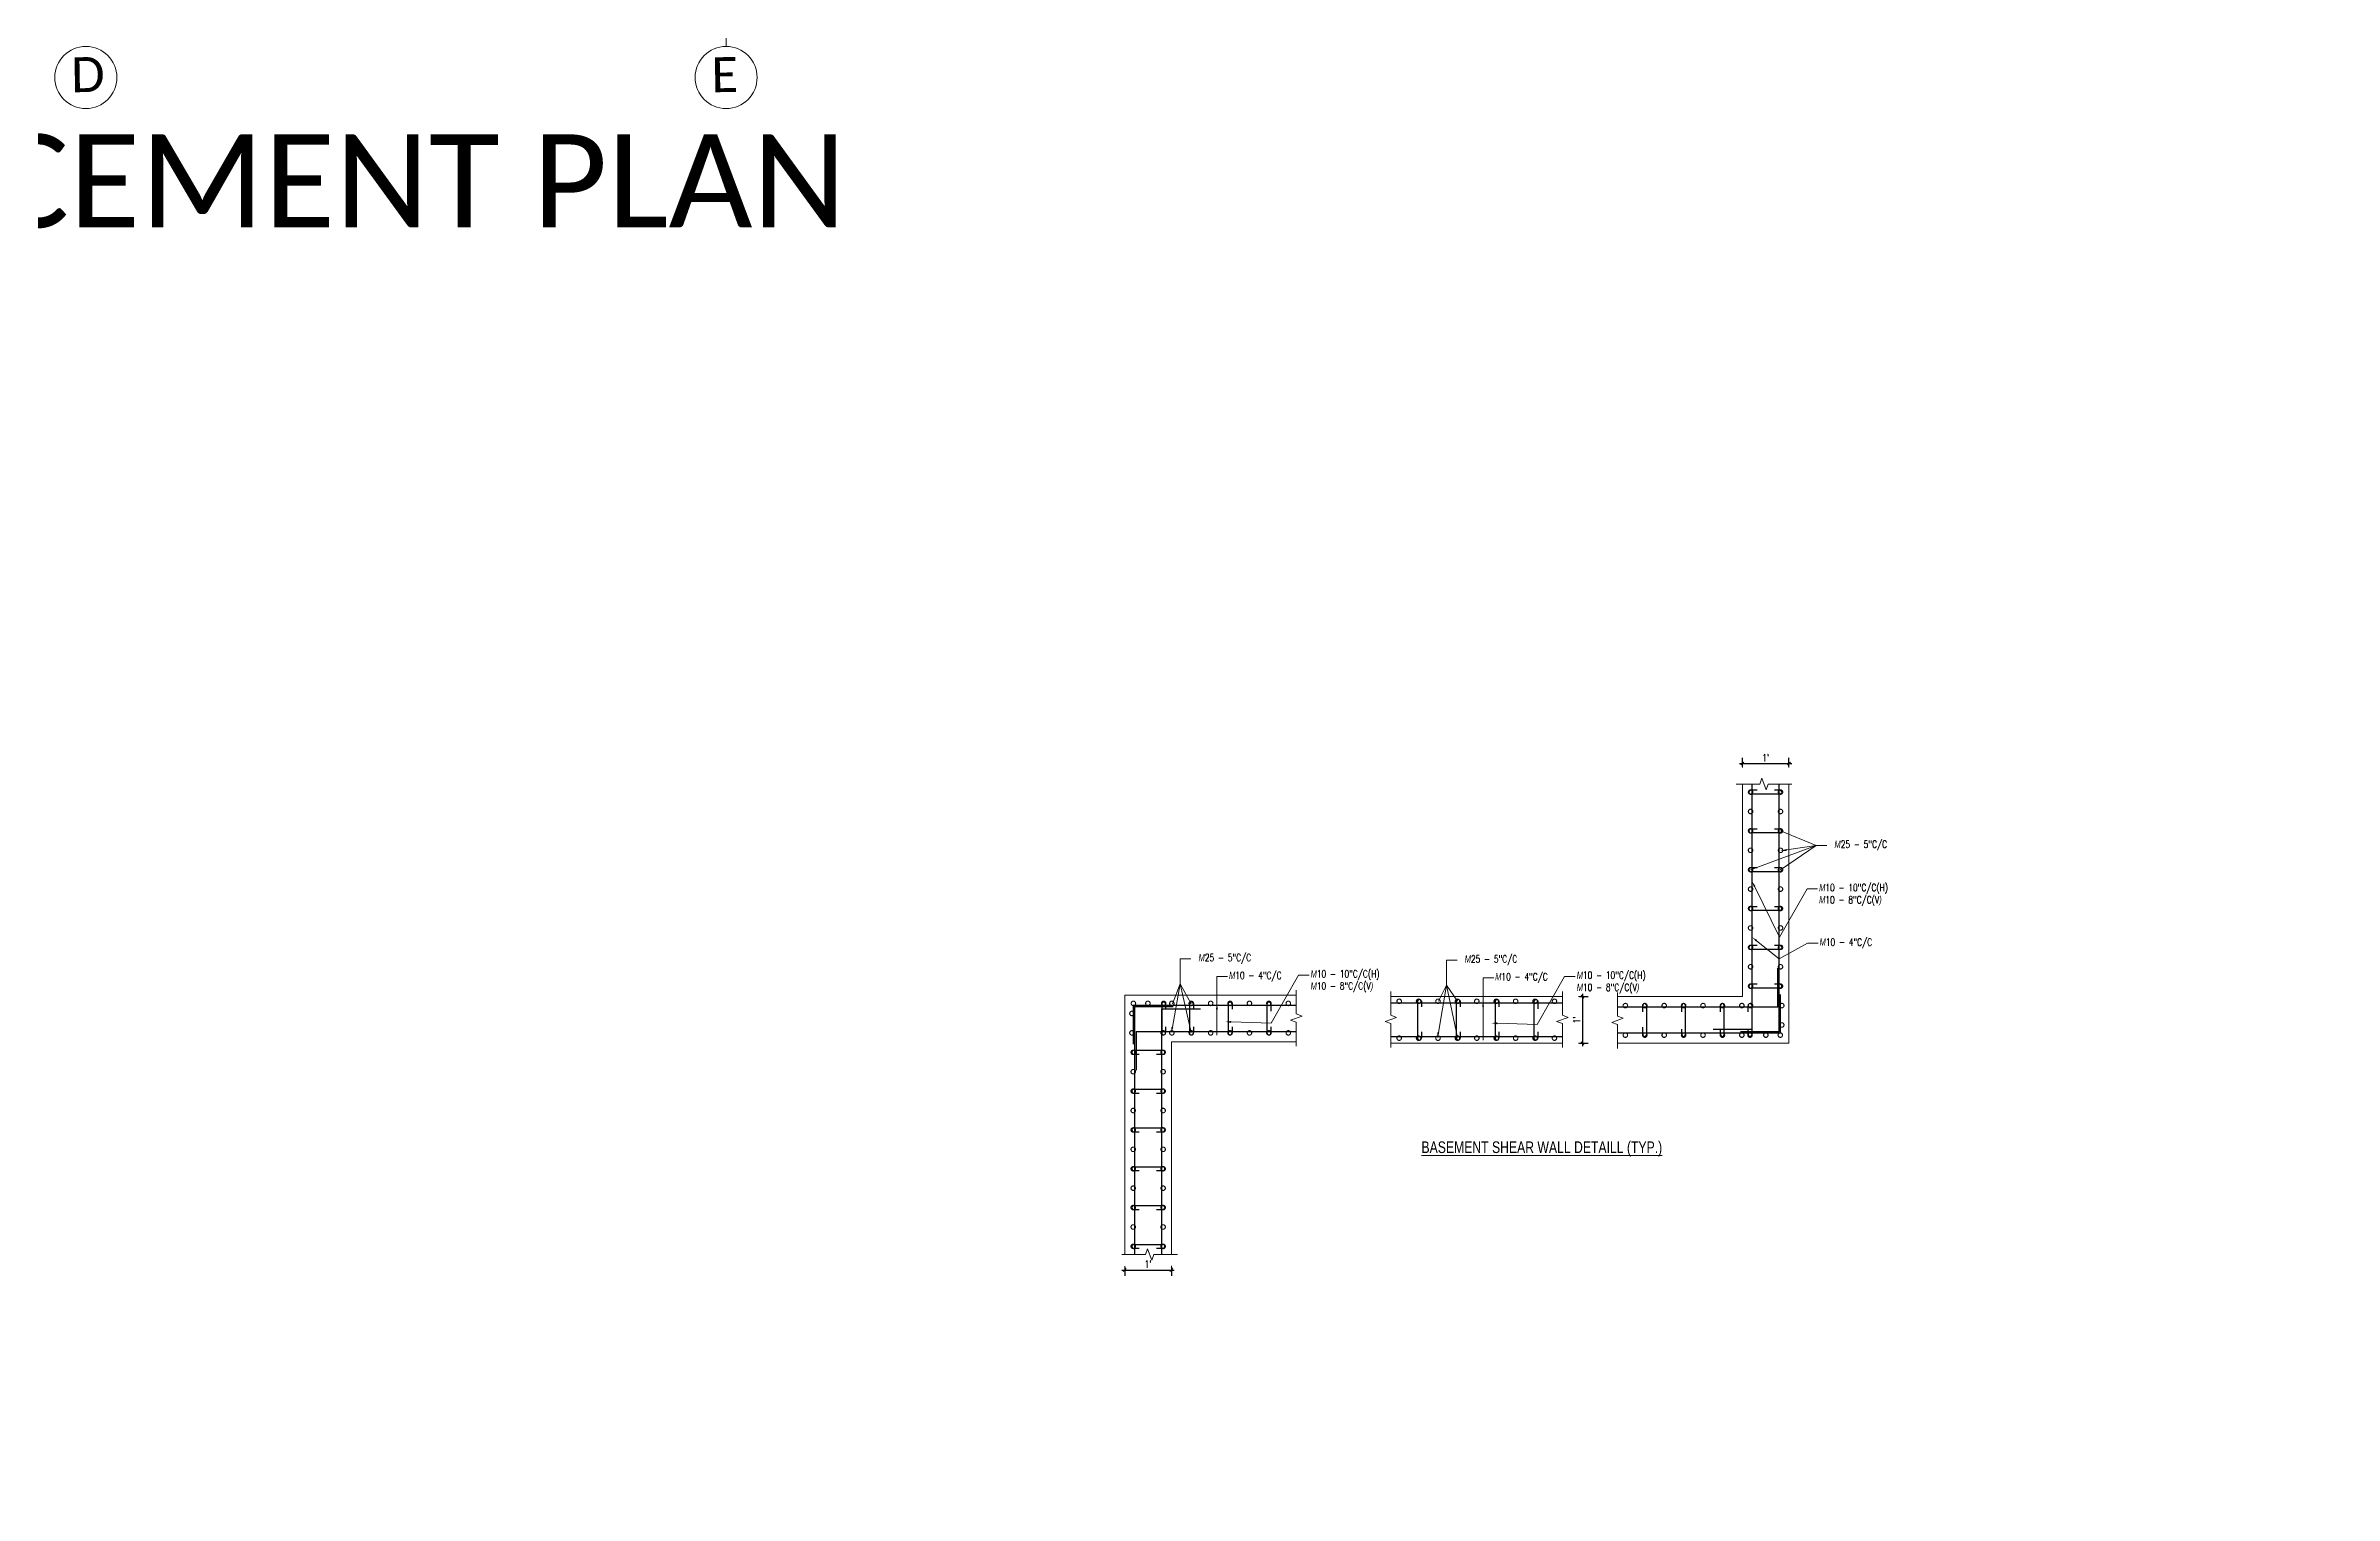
# Model space of a CAD drawing. Header units: inches. Extents: x 0 to 162649, y -36601 to -26324.
# Drawn here: x 139189 to 139778, y -31834 to -31461 of the extents above; entities that cross this region are included whole.
import ezdxf
from ezdxf import colors
from ezdxf.entities.mleader import LeaderData, LeaderLine
from ezdxf.math import Vec2, Vec3

# ---------------------------------------------------------------- set-up
doc = ezdxf.new("R2010")
doc.units = ezdxf.units.IN
doc.header["$MEASUREMENT"] = 0
doc.linetypes.add('CENTER2', pattern=[1.125, 0.75, -0.125, 0.125, -0.125])
for name, color, linetype, lineweight in [('Dim', 1, 'Continuous', 13), ('dimention', 1, 'Continuous', 13), ('Frame', 61, 'Continuous', 9), ('Line', 31, 'Continuous', 5), ('OL_AR_Center line', 253, 'CENTER2', 13), ('OL_AR_Text', 140, 'Continuous', 5), ('Rein', 3, 'Continuous', 30), ('TEXT', 7, 'Continuous', 9), ('Title', 4, 'Continuous', 18)]:
    doc.layers.add(name, color=color, linetype=linetype, lineweight=lineweight)
doc.styles.add('1-16 Annotative Text', font='calibri.ttf', dxfattribs={"height": 0.0625})
doc.styles.add('1-8 Annotative Text', font='calibri.ttf', dxfattribs={"height": 0.125})
doc.styles.add('Arial', font='arial.ttf', dxfattribs={"width": 0.8})
doc.styles.add('DIM', font='simplex.shx', dxfattribs={"width": 0.75})
doc.styles.add('S20', font='romans.shx', dxfattribs={"width": 0.75})
doc.dimstyles.new('1-16 Annotative Dimension', dxfattribs={"dimtxt": 0.0625, "dimasz": 0.0625, "dimexe": 0.0625, "dimexo": 0.083333, "dimgap": 0.03125, "dimtad": 1, "dimdec": 0, "dimzin": 0, "dimdsep": 46, "dimlunit": 4, "dimtxsty": '1-16 Annotative Text', "dimblk": 'ARCHTICK', "dimcen": 0.0625, "dimdle": 0.0625, "dimadec": 0, "dimazin": 0, "dimtfac": 1, "dimtdec": 0, "dimtofl": 0, "dimtmove": 0, "dimatfit": 3, "dimfxl": 0.083333, "dimfxlon": 1, "dimtolj": 1, "dimtzin": 0, "dimarcsym": 1})
doc.dimstyles.new('d20', dxfattribs={"dimscale": 24, "dimtxt": 0.078125, "dimasz": 0.03125, "dimexe": 0.0625, "dimexo": 0.03125, "dimgap": 0.015625, "dimtad": 1, "dimtoh": 1, "dimdec": 0, "dimzin": 0, "dimdsep": 46, "dimlunit": 4, "dimtxsty": 'S20', "dimblk": 'OBLIQUE', "dimcen": 0.0625, "dimdle": 0.03125, "dimclrd": 256, "dimclre": 256, "dimclrt": 2, "dimadec": 0, "dimazin": 0, "dimtm": 1e-09, "dimtfac": 1, "dimtdec": 0, "dimtofl": 0, "dimtmove": 1, "dimatfit": 3, "dimfxl": 0.03125, "dimfxlon": 1, "dimtvp": 1, "dimfrac": 1, "dimtzin": 0, "dimarcsym": 0})

# ---------------------------------------------------------------- blocks, each defined once
blk = doc.blocks.new('_ArchTick')
at = {"color": 0, "linetype": 'ByBlock', "const_width": 0.15}
blk.add_lwpolyline([(-0.5, -0.5), (0.5, 0.5)], dxfattribs=at)
blk = doc.blocks.new('*D635')
at = {"layer": 'Defpoints', "color": 0, "transparency": 16777216}
for p in [(0, -31803.97), (144391.83, -31803.97), (144365.83, -31827.97)]:
    blk.add_point(p, dxfattribs=at)
at = {"layer": 'dimention', "color": 0, "lineweight": -2, "transparency": 16777216}
for p, q in [((144391.83, -31833.97), (144391.83, -31797.97)), ((144383.83, -31803.97), (144397.83, -31803.97)), ((144383.83, -31827.97), (144397.83, -31827.97))]:
    blk.add_line(p, q, dxfattribs=at)
at = {"layer": 'dimention', "color": 0, "lineweight": -2, "transparency": 16777216, "xscale": 6, "yscale": 6, "zscale": 6}
for p, rotation in [((144391.83, -31803.97), 90), ((144391.83, -31827.97), 270)]:
    blk.add_blockref('_ArchTick', p, dxfattribs=dict(at, rotation=rotation))
at = {"layer": 'dimention', "color": 0, "transparency": 16777216, "insert": (144385.8, -31815.97), "char_height": 6, "attachment_point": 5, "rotation": 90, "style": '1-16 Annotative Text'}
blk.add_mtext("\\A1;2'", dxfattribs=at)
blk = doc.blocks.new('*D707')
at = {"layer": 'Defpoints', "color": 0, "transparency": 16777216}
for p in [(0, -31503.63), (153571.7, -31503.63), (153473.86, -31684.57)]:
    blk.add_point(p, dxfattribs=at)
at = {"layer": 'dimention', "color": 0, "lineweight": -2, "transparency": 16777216}
for p, q in [((153571.7, -31690.57), (153571.7, -31497.63)), ((153563.7, -31503.63), (153577.7, -31503.63)), ((153563.7, -31684.57), (153577.7, -31684.57))]:
    blk.add_line(p, q, dxfattribs=at)
at = {"layer": 'dimention', "color": 0, "lineweight": -2, "transparency": 16777216, "xscale": 6, "yscale": 6, "zscale": 6}
for p, rotation in [((153571.7, -31503.63), 90), ((153571.7, -31684.57), 270)]:
    blk.add_blockref('_ArchTick', p, dxfattribs=dict(at, rotation=rotation))
at = {"layer": 'dimention', "color": 0, "transparency": 16777216, "insert": (153565.65, -31594.1), "char_height": 6, "attachment_point": 5, "rotation": 90, "style": '1-16 Annotative Text'}
blk.add_mtext('\\A1;15\'-1"', dxfattribs=at)
blk = doc.blocks.new('_DotSmall')
at = {"color": 0, "linetype": 'ByBlock', "const_width": 0.5}
blk.add_lwpolyline([(-0.0625, 0, 1), (0.0625, 0, 1)], format="xyb", close=True, dxfattribs=at)
blk = doc.blocks.new('*U926')
at = {"layer": 'Rein', "xscale": 2.304, "yscale": 2.304, "zscale": 2.304}
blk.add_blockref('_DotSmall', (0, 0), dxfattribs=at)
blk = doc.blocks.new('*U927')
at = {"layer": 'Rein', "color": 0, "linetype": 'ByBlock', "lineweight": -2, "transparency": 16777216}
for p in [(0, 9.5), (5, 9.5), (10, 9.5), (15, 9.5), (20, 9.5), (25, 9.5), (30, 9.5), (35, 9.5), (40, 9.5), (0, 0), (5, 0), (10, 0), (15, 0), (20, 0), (25, 0), (30, 0), (35, 0), (40, 0)]:
    blk.add_blockref('*U926', p, dxfattribs=at)
blk = doc.blocks.new('_Oblique')
for p, q in [((-0.49, -0.49), (0.49, 0.49)), ((0, -1.37), (0, 1.38))]:
    blk.add_line(p, q)
blk = doc.blocks.new('*D946')
at = {"layer": 'Defpoints', "color": 0, "transparency": 16777216}
for p in [(139579.49, -31705.53), (139579.49, -31717.53), (139584.66, -31717.53)]:
    blk.add_point(p, dxfattribs=at)
at = {"layer": 'Dim', "lineweight": -2, "transparency": 16777216}
for p, q in [((139583.91, -31705.53), (139586.16, -31705.53)), ((139584.66, -31704.78), (139584.66, -31718.28)), ((139583.91, -31717.53), (139586.16, -31717.53))]:
    blk.add_line(p, q, dxfattribs=at)
at = {"layer": 'Dim', "lineweight": -2, "transparency": 16777216, "xscale": 0.75, "yscale": 0.75, "zscale": 0.75}
for p, rotation in [((139584.66, -31705.53), 90), ((139584.66, -31717.53), 270)]:
    blk.add_blockref('_Oblique', p, dxfattribs=dict(at, rotation=rotation))
at = {"layer": 'Dim', "color": 2, "transparency": 16777216, "insert": (139583.17, -31711.53), "char_height": 1.875, "attachment_point": 5, "rotation": 90, "style": 'S20'}
blk.add_mtext("1'", dxfattribs=at)
blk = doc.blocks.new('*D968')
at = {"layer": 'Defpoints', "color": 0, "transparency": 16777216}
for p in [(139637.86, -31645.48), (139625.86, -31650.77), (139637.86, -31650.77)]:
    blk.add_point(p, dxfattribs=at)
at = {"layer": 'Dim', "lineweight": -2, "transparency": 16777216}
for p, q in [((139625.86, -31646.23), (139625.86, -31643.98)), ((139637.86, -31646.23), (139637.86, -31643.98)), ((139625.11, -31645.48), (139638.61, -31645.48))]:
    blk.add_line(p, q, dxfattribs=at)
at = {"layer": 'Dim', "lineweight": -2, "transparency": 16777216, "xscale": 0.75, "yscale": 0.75, "zscale": 0.75, "rotation": 180}
blk.add_blockref('_Oblique', (139625.86, -31645.48), dxfattribs=at)
at = {"layer": 'Dim', "lineweight": -2, "transparency": 16777216, "xscale": 0.75, "yscale": 0.75, "zscale": 0.75}
blk.add_blockref('_Oblique', (139637.86, -31645.48), dxfattribs=at)
at = {"layer": 'Dim', "color": 2, "transparency": 16777216, "insert": (139631.86, -31643.99), "char_height": 1.875, "attachment_point": 5, "style": 'S20'}
blk.add_mtext("1'", dxfattribs=at)
blk = doc.blocks.new('*D969')
at = {"layer": 'Defpoints', "color": 0, "transparency": 16777216}
for p in [(139466.76, -31767.95), (139478.76, -31767.95), (139478.76, -31775.95)]:
    blk.add_point(p, dxfattribs=at)
at = {"layer": 'Dim', "lineweight": -2, "transparency": 16777216}
for p, q in [((139466.01, -31775.95), (139479.51, -31775.95)), ((139466.76, -31775.2), (139466.76, -31777.45)), ((139478.76, -31775.2), (139478.76, -31777.45))]:
    blk.add_line(p, q, dxfattribs=at)
at = {"layer": 'Dim', "lineweight": -2, "transparency": 16777216, "xscale": 0.75, "yscale": 0.75, "zscale": 0.75, "rotation": 180}
blk.add_blockref('_Oblique', (139466.76, -31775.95), dxfattribs=at)
at = {"layer": 'Dim', "lineweight": -2, "transparency": 16777216, "xscale": 0.75, "yscale": 0.75, "zscale": 0.75}
blk.add_blockref('_Oblique', (139478.76, -31775.95), dxfattribs=at)
at = {"layer": 'Dim', "color": 2, "transparency": 16777216, "insert": (139472.76, -31774.46), "char_height": 1.875, "attachment_point": 5, "style": 'S20'}
blk.add_mtext("1'", dxfattribs=at)

msp = doc.modelspace()

# ---------------------------------------------------------------- linework, layer by layer
at = {"layer": 'dimention'}
msp.add_circle((139364.07, -31468.76), 8, dxfattribs=at)
at = {"layer": 'Frame'}
for p, q in [((139625.86, -31705.53), (139625.86, -31650.77)), ((139637.86, -31717.53), (139637.86, -31650.77)), ((139466.76, -31705.18), (139510.94, -31705.18)), ((139466.76, -31705.18), (139466.76, -31771.95)), ((139535.31, -31705.53), (139579.49, -31705.53)), ((139478.76, -31717.18), (139478.76, -31771.95)), ((139637.86, -31717.53), (139593.68, -31717.53))]:
    msp.add_line(p, q, dxfattribs=at)
for points in [[(139593.68, -31705.53), (139593.68, -31705.53), (139625.86, -31705.53)], [(139510.94, -31717.18), (139510.94, -31717.18), (139478.76, -31717.18)], [(139579.49, -31717.53), (139579.49, -31717.53), (139535.31, -31717.53)]]:
    msp.add_lwpolyline(points, dxfattribs=at)
at = {"layer": 'Line'}
for points in [[(139624.24, -31650.77), (139630.36, -31650.77), (139630.9, -31649.29), (139631.98, -31652.26), (139632.52, -31650.77), (139638.64, -31650.77)], [(139510.94, -31718.26), (139510.94, -31712.14), (139509.45, -31711.6), (139512.42, -31710.52), (139510.94, -31709.98), (139510.94, -31703.86)], [(139535.31, -31718.61), (139535.31, -31712.49), (139533.83, -31711.95), (139536.8, -31710.87), (139535.31, -31710.33), (139535.31, -31704.21)], [(139579.49, -31718.61), (139579.49, -31712.49), (139578, -31711.95), (139580.97, -31710.87), (139579.49, -31710.33), (139579.49, -31704.21)], [(139593.68, -31704.46), (139593.68, -31710.58), (139595.17, -31711.12), (139592.2, -31712.2), (139593.68, -31712.74), (139593.68, -31718.86)], [(139480.37, -31771.95), (139474.25, -31771.95), (139473.71, -31773.43), (139472.63, -31770.46), (139472.09, -31771.95), (139465.97, -31771.95)]]:
    msp.add_lwpolyline(points, dxfattribs=at)
at = {"layer": 'OL_AR_Center line', "ltscale": 75}
for p, q in [((139364.07, -30633.4), (139364.07, -31460.76)), ((139199.15, -30638.9), (139199.15, -31460.76))]:
    msp.add_line(p, q, dxfattribs=at)
at = {"layer": 'OL_AR_Text'}
msp.add_circle((139199.15, -31468.76), 8, dxfattribs=at)
at = {"layer": 'Rein'}
for p, q in [((139629.64, -31652.36, 0.21), (139628.14, -31652.36, 0.21)), ((139635.64, -31653.36, 0.21), (139628.14, -31653.36, 0.21)), ((139628.36, -31714.01), (139628.36, -31650.77)), ((139635.64, -31652.36, 0.21), (139634.14, -31652.36, 0.21)), ((139635.36, -31714.64), (139635.36, -31650.77)), ((139629.64, -31662.36, 0.21), (139628.14, -31662.36, 0.21)), ((139635.64, -31663.36, 0.21), (139628.14, -31663.36, 0.21)), ((139635.64, -31662.36, 0.21), (139634.14, -31662.36, 0.21)), ((139629.64, -31672.36, 0.21), (139628.14, -31672.36, 0.21)), ((139635.64, -31673.36, 0.21), (139628.14, -31673.36, 0.21)), ((139635.64, -31672.36, 0.21), (139634.14, -31672.36, 0.21)), ((139629.64, -31682.36, 0.21), (139628.14, -31682.36, 0.21)), ((139635.64, -31683.36, 0.21), (139628.14, -31683.36, 0.21)), ((139635.64, -31682.36, 0.21), (139634.14, -31682.36, 0.21)), ((139629.64, -31692.36, 0.21), (139628.14, -31692.36, 0.21)), ((139635.64, -31693.36, 0.21), (139628.14, -31693.36, 0.21)), ((139635.64, -31692.36, 0.21), (139634.14, -31692.36, 0.21)), ((139629.64, -31702.36, 0.21), (139628.14, -31702.36, 0.21)), ((139635.64, -31702.36, 0.21), (139634.14, -31702.36, 0.21)), ((139634.95, -31708.23), (139634.95, -31698.23)), ((139468.94, -31707.74), (139510.94, -31707.74)), ((139468.94, -31707.74), (139468.94, -31717.74)), ((139469.26, -31708.08), (139469.26, -31771.95)), ((139469.26, -31708.08), (139479.26, -31708.08)), ((139476.26, -31708.71), (139476.26, -31771.95)), ((139476.26, -31708.71), (139486.26, -31708.71)), ((139476.27, -31707.29), (139476.27, -31714.79)), ((139477.27, -31707.29), (139477.27, -31708.79)), ((139483.43, -31707.29), (139483.43, -31714.79)), ((139484.43, -31707.29), (139484.43, -31708.79)), ((139493.4, -31707.29), (139493.4, -31714.79)), ((139494.4, -31707.29), (139494.4, -31708.79)), ((139503.4, -31707.29), (139503.4, -31714.79)), ((139504.4, -31707.29), (139504.4, -31709.29)), ((139535.31, -31707.09), (139579.49, -31707.09)), ((139542.16, -31706.64), (139542.16, -31716.14)), ((139543.16, -31706.64), (139543.16, -31708.14)), ((139552.16, -31706.64), (139552.16, -31716.14)), ((139553.16, -31706.64), (139553.16, -31708.14)), ((139562.16, -31706.64), (139562.16, -31716.14)), ((139563.16, -31706.64), (139563.16, -31708.14)), ((139572.16, -31706.64), (139572.16, -31716.14)), ((139573.16, -31706.64), (139573.16, -31708.64)), ((139634.95, -31708.23), (139593.68, -31708.23)), ((139600.22, -31709.43), (139600.22, -31707.93)), ((139601.22, -31715.43), (139601.22, -31707.93)), ((139610.22, -31709.43), (139610.22, -31707.93)), ((139611.22, -31715.43), (139611.22, -31707.93)), ((139620.19, -31709.43), (139620.19, -31707.93)), ((139621.19, -31715.43), (139621.19, -31707.93)), ((139627.35, -31709.43), (139627.35, -31707.93)), ((139635.64, -31703.36, 0.21), (139628.14, -31703.36, 0.21)), ((139628.35, -31715.43), (139628.35, -31707.93)), ((139635.68, -31714.98), (139635.68, -31704.98)), ((139469.67, -31714.49), (139510.94, -31714.49)), ((139469.67, -31714.49), (139469.67, -31724.49)), ((139477.27, -31713.29), (139477.27, -31714.79)), ((139484.43, -31713.29), (139484.43, -31714.79)), ((139494.4, -31713.29), (139494.4, -31714.79)), ((139504.4, -31713.29), (139504.4, -31714.79)), ((139543.16, -31714.64), (139543.16, -31716.14)), ((139553.16, -31714.64), (139553.16, -31716.14)), ((139563.16, -31714.64), (139563.16, -31716.14)), ((139573.16, -31714.64), (139573.16, -31716.14)), ((139600.22, -31715.43), (139600.22, -31713.43)), ((139610.22, -31715.43), (139610.22, -31713.93)), ((139628.36, -31714.01), (139618.36, -31714.01)), ((139620.19, -31715.43), (139620.19, -31713.93)), ((139635.36, -31714.64), (139625.36, -31714.64)), ((139627.35, -31715.43), (139627.35, -31713.93)), ((139468.98, -31719.36, 0.21), (139476.48, -31719.36, 0.21)), ((139468.98, -31720.36, 0.21), (139470.48, -31720.36, 0.21)), ((139474.98, -31720.36, 0.21), (139476.48, -31720.36, 0.21)), ((139535.31, -31715.84), (139579.49, -31715.84)), ((139635.68, -31714.98), (139593.68, -31714.98)), ((139468.98, -31729.36, 0.21), (139476.48, -31729.36, 0.21)), ((139468.98, -31730.36, 0.21), (139470.48, -31730.36, 0.21)), ((139474.98, -31730.36, 0.21), (139476.48, -31730.36, 0.21)), ((139468.98, -31739.36, 0.21), (139476.48, -31739.36, 0.21)), ((139468.98, -31740.36, 0.21), (139470.48, -31740.36, 0.21)), ((139474.98, -31740.36, 0.21), (139476.48, -31740.36, 0.21)), ((139468.98, -31749.36, 0.21), (139476.48, -31749.36, 0.21)), ((139468.98, -31750.36, 0.21), (139470.48, -31750.36, 0.21)), ((139474.98, -31750.36, 0.21), (139476.48, -31750.36, 0.21)), ((139468.98, -31759.36, 0.21), (139476.48, -31759.36, 0.21)), ((139468.98, -31760.36, 0.21), (139470.48, -31760.36, 0.21)), ((139474.98, -31760.36, 0.21), (139476.48, -31760.36, 0.21)), ((139468.98, -31769.36, 0.21), (139476.48, -31769.36, 0.21)), ((139468.98, -31770.36, 0.21), (139470.48, -31770.36, 0.21)), ((139474.98, -31770.36, 0.21), (139476.48, -31770.36, 0.21))]:
    msp.add_line(p, q, dxfattribs=at)
for centre, start, end in [((139628.04, -31652.86, 0.21), 78.94941, 281.05059), ((139635.49, -31652.86, 0.21), 258.94941, 101.05059), ((139628.04, -31662.86, 0.21), 78.94941, 281.05059), ((139635.49, -31662.86, 0.21), 258.94941, 101.05059), ((139628.04, -31672.86, 0.21), 78.94941, 281.05059), ((139635.49, -31672.86, 0.21), 258.94941, 101.05059), ((139628.04, -31682.86, 0.21), 78.94941, 281.05059), ((139635.49, -31682.86, 0.21), 258.94941, 101.05059), ((139628.04, -31692.86, 0.21), 78.94941, 281.05059), ((139635.49, -31692.86, 0.21), 258.94941, 101.05059), ((139628.04, -31702.86, 0.21), 78.94941, 281.05059), ((139635.49, -31702.86, 0.21), 258.94941, 101.05059), ((139476.77, -31707.44), 348.94941, 191.05059), ((139483.93, -31707.44), 348.94941, 191.05059), ((139493.9, -31707.44), 348.94941, 191.05059), ((139503.9, -31707.44), 348.94941, 191.05059), ((139542.66, -31706.79), 348.94941, 191.05059), ((139552.66, -31706.79), 348.94941, 191.05059), ((139562.66, -31706.79), 348.94941, 191.05059), ((139572.66, -31706.79), 348.94941, 191.05059), ((139600.72, -31707.83), 348.94941, 191.05059), ((139610.72, -31707.83), 348.94941, 191.05059), ((139620.69, -31707.83), 348.94941, 191.05059), ((139627.85, -31707.83), 348.94941, 191.05059), ((139476.77, -31714.89), 168.94941, 11.05059), ((139483.93, -31714.89), 168.94941, 11.05059), ((139493.9, -31714.89), 168.94941, 11.05059), ((139503.9, -31714.89), 168.94941, 11.05059), ((139469.13, -31719.86, 0.21), 78.94941, 281.05059), ((139476.58, -31719.86, 0.21), 258.94941, 101.05059), ((139542.66, -31716.24), 168.94941, 11.05059), ((139552.66, -31716.24), 168.94941, 11.05059), ((139562.66, -31716.24), 168.94941, 11.05059), ((139572.66, -31716.24), 168.94941, 11.05059), ((139600.72, -31715.28), 168.94941, 11.05059), ((139610.72, -31715.28), 168.94941, 11.05059), ((139620.69, -31715.28), 168.94941, 11.05059), ((139627.85, -31715.28), 168.94941, 11.05059), ((139469.13, -31729.86, 0.21), 78.94941, 281.05059), ((139476.58, -31729.86, 0.21), 258.94941, 101.05059), ((139469.13, -31739.86, 0.21), 78.94941, 281.05059), ((139476.58, -31739.86, 0.21), 258.94941, 101.05059), ((139469.13, -31749.86, 0.21), 78.94941, 281.05059), ((139476.58, -31749.86, 0.21), 258.94941, 101.05059), ((139469.13, -31759.86, 0.21), 78.94941, 281.05059), ((139476.58, -31759.86, 0.21), 258.94941, 101.05059), ((139469.13, -31769.86, 0.21), 78.94941, 281.05059), ((139476.58, -31769.86, 0.21), 258.94941, 101.05059)]:
    msp.add_arc(centre, 0.509, start, end, dxfattribs=at)

# ---------------------------------------------------------------- block references
at = {"layer": 'Rein', "xscale": -2.304, "yscale": 2.304, "zscale": 2.304, "rotation": 180}
for p in [(139627.97, -31652.84, 0.21), (139635.68, -31652.84, 0.21), (139627.97, -31657.84, 0.21), (139635.68, -31657.84, 0.21), (139627.97, -31662.84, 0.21), (139627.97, -31667.84, 0.21), (139635.68, -31662.84, 0.21), (139635.68, -31667.84, 0.21), (139627.97, -31672.84, 0.21), (139635.68, -31672.84, 0.21), (139627.97, -31677.84, 0.21), (139635.68, -31677.84, 0.21), (139627.97, -31682.84, 0.21), (139635.68, -31682.84, 0.21), (139627.97, -31687.84, 0.21), (139635.68, -31687.84, 0.21), (139627.97, -31692.84, 0.21), (139627.97, -31697.84, 0.21), (139635.68, -31692.84, 0.21), (139635.68, -31697.84, 0.21), (139627.97, -31702.84, 0.21), (139635.68, -31702.84, 0.21), (139595.72, -31707.84, 0.21), (139600.72, -31707.84, 0.21), (139605.72, -31707.84, 0.21), (139610.72, -31707.84, 0.21), (139615.72, -31707.84, 0.21), (139620.72, -31707.84, 0.21), (139625.72, -31707.84, 0.21), (139627.97, -31707.84, 0.21), (139636.01, -31707.84, 0.21), (139595.72, -31715.45, 0.21), (139600.72, -31715.45, 0.21), (139605.72, -31715.45, 0.21), (139610.72, -31715.45, 0.21), (139615.72, -31715.45, 0.21), (139620.72, -31715.45, 0.21), (139625.72, -31715.45, 0.21), (139627.82, -31715.45, 0.21), (139631.9, -31715.45, 0.21), (139635.62, -31715.45, 0.21), (139636.01, -31712.84, 0.21)]:
    msp.add_blockref('_DotSmall', p, dxfattribs=at)
at = {"layer": 'Rein', "xscale": -2.304, "yscale": 2.304, "zscale": 2.304}
for p in [(139468.99, -31707.27, 0.21), (139472.72, -31707.27, 0.21), (139476.79, -31707.27, 0.21), (139478.89, -31707.27, 0.21), (139483.89, -31707.27, 0.21), (139488.89, -31707.27, 0.21), (139493.89, -31707.27, 0.21), (139498.89, -31707.27, 0.21), (139503.89, -31707.27, 0.21), (139508.89, -31707.27, 0.21), (139468.61, -31709.87, 0.21), (139468.61, -31714.87, 0.21), (139476.65, -31714.87, 0.21), (139478.89, -31714.87, 0.21), (139483.89, -31714.87, 0.21), (139488.89, -31714.87, 0.21), (139493.89, -31714.87, 0.21), (139498.89, -31714.87, 0.21), (139503.89, -31714.87, 0.21), (139508.89, -31714.87, 0.21), (139468.94, -31719.87, 0.21), (139476.65, -31719.87, 0.21), (139468.94, -31724.87, 0.21), (139476.65, -31724.87, 0.21), (139468.94, -31729.87, 0.21), (139476.65, -31729.87, 0.21), (139468.94, -31734.87, 0.21), (139476.65, -31734.87, 0.21), (139468.94, -31739.87, 0.21), (139468.94, -31744.87, 0.21), (139476.65, -31739.87, 0.21), (139476.65, -31744.87, 0.21), (139468.94, -31749.87, 0.21), (139476.65, -31749.87, 0.21), (139468.94, -31754.87, 0.21), (139476.65, -31754.87, 0.21), (139468.94, -31759.87, 0.21), (139476.65, -31759.87, 0.21), (139468.94, -31764.87, 0.21), (139476.65, -31764.87, 0.21), (139468.94, -31769.87, 0.21), (139476.65, -31769.87, 0.21)]:
    msp.add_blockref('_DotSmall', p, dxfattribs=at)
at = {"layer": 'Rein', "xscale": -1}
msp.add_blockref('*U927', (139577.45, -31716.23, 0.21), dxfattribs=at)

# ---------------------------------------------------------------- texts
at = {"layer": 'dimention', "style": '1-16 Annotative Text'}
for s, p in [('D', (139195.43, -31472.58)), ('E', (139360.34, -31472.58))]:
    msp.add_text(s, height=9, rotation=1, dxfattribs=at).set_placement(p)
at = {"layer": 'OL_AR_Text', "insert": (138617.1, -31483.4), "char_height": 24, "attachment_point": 1, "style": '1-8 Annotative Text'}
msp.add_mtext_dynamic_manual_height_columns('TRENCH PLAN / BASEMENT REINFORCEMENT PLAN', width=826.1583, gutter_width=60, heights=[0], dxfattribs=at)

# ---------------------------------------------------------------- dimensions: what is measured, and where the dimension line sits
at = {"layer": 'Dim'}
for base, p1, p2, picture, middle in [((139637.86, -31645.48), (139625.86, -31650.77), (139637.86, -31650.77), '*D968', (139631.86, -31643.99)), ((139478.76, -31775.95), (139466.76, -31767.95), (139478.76, -31767.95), '*D969', (139472.76, -31774.46))]:
    dim = msp.add_linear_dim(base=base, p1=p1, p2=p2, dimstyle='d20', dxfattribs=at)
    dim.commit()
    dim.dimension.update_dxf_attribs({"geometry": picture, "text_midpoint": middle})
dim = msp.add_linear_dim(base=(139584.66, -31717.53), p1=(139579.49, -31705.53), p2=(139579.49, -31717.53), angle=90, dimstyle='d20', dxfattribs=at)
dim.commit()
dim.dimension.update_dxf_attribs({"geometry": '*D946', "text_midpoint": (139583.17, -31711.53)})
at = {"layer": 'dimention'}
for base, p1, p2, picture, middle in [((153571.7, -31503.63), (153473.86, -31684.57), (0, -31503.63), '*D707', (153565.65, -31594.1)), ((144391.83, -31803.97), (144365.83, -31827.97), (0, -31803.97), '*D635', (144385.8, -31815.97))]:
    dim = msp.add_linear_dim(base=base, p1=p1, p2=p2, angle=90, dimstyle='1-16 Annotative Dimension', override={"dimscale": 0, "dimtix": 0, "dimtofl": 0, "dimtmove": 0, "dimatfit": 3}, dxfattribs=at)
    dim.commit()
    dim.dimension.update_dxf_attribs({"geometry": picture, "text_midpoint": middle})

# ---------------------------------------------------------------- leaders
at = {"layer": 'TEXT'}
ml = msp.add_multileader_mtext('Standard', dxfattribs=at)
ml.set_content('{\\Fgothici|c0;M\\Fromans|c0;25 - 5"C/C}', color=256, style='DIM')
ml.set_leader_properties(color=1, linetype='ByLayer', lineweight=9)
ml.build(insert=Vec2(0, 0))
ml.multileader.update_dxf_attribs({"text_right_attachment_type": 2, "dogleg_length": 0.114, "arrow_head_size": 1.5, "scale": 24})
ctx = ml.context
ctx.base_point, ctx.scale, ctx.char_height, ctx.arrow_head_size, ctx.landing_gap_size, ctx.plane_origin = Vec3(139647.62, -31666.59, 0.21), 24, 1.875, 1.5, 0.375, Vec3(139645.82, -31680.98, 0.21)
ctx.right_attachment, ctx.text_align_type = 2, 2
notes = []
notes.append((ctx, [(0, (1, 1, 0), (139644.89, -31666.59, 0.21), (1, 0), 2.74, [(7, [(139635.73, -31667.98, 0.21), (139644.89, -31666.59, 0.21), (139635.68, -31662.84, 0.21), (139644.89, -31666.59, 0.21), (139635.68, -31672.84, 0.21), (139644.89, -31666.59, 0.21), (139627.97, -31672.84, 0.21), (139644.89, -31666.59, 0.21)], 0, [])])]))
ctx.mtext.insert, ctx.mtext.alignment, ctx.mtext.flow_direction = Vec3(139663.13, -31665.34, 0.21), 3, 5
ml = msp.add_multileader_mtext('Standard', dxfattribs=at)
ml.set_content('{\\Fgothici|c0;M\\Fromans|c0;10 - 10"C/C(H)\\P\\Fgothici|c0;M\\Fromans|c0;10 - 8"C/C(V\\Fgothici|c0;)}', color=256, style='DIM')
ml.set_leader_properties(color=1, linetype='ByLayer', lineweight=9)
ml.build(insert=Vec2(0, 0))
ml.multileader.update_dxf_attribs({"text_right_attachment_type": 2, "dogleg_length": 0.25, "arrow_head_size": 1.5, "scale": 24})
ctx = ml.context
ctx.base_point, ctx.scale, ctx.char_height, ctx.arrow_head_size, ctx.landing_gap_size, ctx.plane_origin = Vec3(139645.25, -31677.76, 0.21), 24, 1.875, 1.5, 0.375, Vec3(139637.01, -31681.89, 0.21)
ctx.right_attachment = 2
notes.append((ctx, [(0, (1, 1, 0), (139642.51, -31677.76, 0.21), (1, 0), 2.74, [(0, [(139628.36, -31675.86, 0.21), (139635.44, -31690.17, 0.21)], 0, [])])]))
ctx.mtext.insert, ctx.mtext.flow_direction = Vec3(139645.62, -31676.51, 0.21), 5
ml = msp.add_multileader_mtext('Standard', dxfattribs=at)
ml.set_content('{\\Fgothici|c0;M\\Fromans|c0;10 - 4"C/C}', color=256, style='DIM')
ml.set_leader_properties(color=1, linetype='ByLayer', lineweight=9)
ml.build(insert=Vec2(0, 0))
ml.multileader.update_dxf_attribs({"text_right_attachment_type": 2, "dogleg_length": 0.25, "arrow_head_size": 1.5, "scale": 24})
ctx = ml.context
ctx.base_point, ctx.scale, ctx.char_height, ctx.arrow_head_size, ctx.landing_gap_size, ctx.plane_origin = Vec3(139645.35, -31691.8), 24, 1.875, 1.5, 0.375, Vec3(139637.12, -31695.93)
ctx.right_attachment = 2
notes.append((ctx, [(0, (1, 1, 0), (139642.62, -31691.8), (1, 0), 2.74, [(0, [(139628.36, -31690.21), (139635.36, -31695.79)], 0, [])])]))
ctx.mtext.insert, ctx.mtext.flow_direction = Vec3(139645.73, -31690.55), 5
ml = msp.add_multileader_mtext('Standard', dxfattribs=at)
ml.set_content('{\\Fgothici|c0;M\\Fromans|c0;25 - 5"C/C}', color=256, style='DIM')
ml.set_leader_properties(color=1, linetype='ByLayer', lineweight=9)
ml.build(insert=Vec2(0, 0))
ml.multileader.update_dxf_attribs({"text_right_attachment_type": 2, "dogleg_length": 0.114, "arrow_head_size": 1.5, "scale": 24})
ctx = ml.context
ctx.base_point, ctx.scale, ctx.char_height, ctx.arrow_head_size, ctx.landing_gap_size, ctx.plane_origin = Vec3(139483.81, -31695.79, 0.21), 24, 1.875, 1.5, 0.375, Vec3(139482, -31710.18, 0.21)
ctx.right_attachment, ctx.text_align_type = 2, 2
notes.append((ctx, [(0, (1, 1, 0), (139481.07, -31695.79, 0.21), (1, 0), 2.74, [(7, [(139478.75, -31714.87, 0.21), (139481.07, -31702.2, 0.21), (139479.04, -31707.37, 0.21), (139481.07, -31702.2, 0.21), (139483.9, -31707.37, 0.21), (139481.07, -31702.2, 0.21), (139483.89, -31714.73, 0.21), (139481.07, -31702.2, 0.21)], 0, [])])]))
ctx.mtext.insert, ctx.mtext.alignment, ctx.mtext.flow_direction = Vec3(139499.32, -31694.54, 0.21), 3, 5
ml = msp.add_multileader_mtext('Standard', dxfattribs=at)
ml.set_content('{\\Fgothici|c0;M\\Fromans|c0;25 - 5"C/C}', color=256, style='DIM')
ml.set_leader_properties(color=1, linetype='ByLayer', lineweight=9)
ml.build(insert=Vec2(0, 0))
ml.multileader.update_dxf_attribs({"text_right_attachment_type": 2, "dogleg_length": 0.114, "arrow_head_size": 1.5, "scale": 24})
ctx = ml.context
ctx.base_point, ctx.scale, ctx.char_height, ctx.arrow_head_size, ctx.landing_gap_size, ctx.plane_origin = Vec3(139552.36, -31696.14, 0.21), 24, 1.875, 1.5, 0.375, Vec3(139550.55, -31710.53, 0.21)
ctx.right_attachment, ctx.text_align_type = 2, 2
notes.append((ctx, [(0, (1, 1, 0), (139549.63, -31696.14, 0.21), (1, 0), 2.74, [(7, [(139547.3, -31716.23, 0.21), (139549.62, -31702.55, 0.21), (139547.59, -31706.73, 0.21), (139549.62, -31702.55, 0.21), (139552.45, -31706.73, 0.21), (139549.62, -31702.55, 0.21), (139552.45, -31716.08, 0.21), (139549.62, -31702.55, 0.21)], 0, [])])]))
ctx.mtext.insert, ctx.mtext.alignment, ctx.mtext.flow_direction = Vec3(139567.87, -31694.89, 0.21), 3, 5
ml = msp.add_multileader_mtext('Standard', dxfattribs=at)
ml.set_content('{\\Fgothici|c0;M\\Fromans|c0;10 - 4"C/C}', color=256, style='DIM')
ml.set_leader_properties(color=1, linetype='ByLayer', lineweight=9)
ml.build(insert=Vec2(0, 0))
ml.multileader.update_dxf_attribs({"text_right_attachment_type": 2, "dogleg_length": 0.25, "arrow_head_size": 1.5, "scale": 24})
ctx = ml.context
ctx.base_point, ctx.scale, ctx.char_height, ctx.arrow_head_size, ctx.landing_gap_size, ctx.plane_origin = Vec3(139493.24, -31700.37, 0.21), 24, 1.875, 1.5, 0.375, Vec3(139485.01, -31704.49, 0.21)
ctx.right_attachment = 2
notes.append((ctx, [(0, (1, 1, 0), (139490.5, -31700.37, 0.21), (1, 0), 2.74, [(0, [(139490.5, -31707.29, 0.21), (139490.5, -31715.43, 0.21)], 0, [])])]))
ctx.mtext.insert, ctx.mtext.flow_direction = Vec3(139493.61, -31699.12, 0.21), 5
ml = msp.add_multileader_mtext('Standard', dxfattribs=at)
ml.set_content('{\\Fgothici|c0;M\\Fromans|c0;10 - 10"C/C(H)\\P\\Fgothici|c0;M\\Fromans|c0;10 - 8"C/C(V\\Fgothici|c0;)}', color=256, style='DIM')
ml.set_leader_properties(color=1, linetype='ByLayer', lineweight=9)
ml.build(insert=Vec2(0, 0))
ml.multileader.update_dxf_attribs({"text_right_attachment_type": 2, "dogleg_length": 0.25, "arrow_head_size": 1.5, "scale": 24})
ctx = ml.context
ctx.base_point, ctx.scale, ctx.char_height, ctx.arrow_head_size, ctx.landing_gap_size, ctx.plane_origin = Vec3(139514.25, -31699.98, 0.21), 24, 1.875, 1.5, 0.375, Vec3(139506.02, -31704.11, 0.21)
ctx.right_attachment = 2
notes.append((ctx, [(0, (1, 1, 0), (139511.52, -31699.98, 0.21), (1, 0), 2.74, [(0, [(139492.66, -31712.01, 0.21), (139504.45, -31712.39, 0.21)], 0, [])])]))
ctx.mtext.insert, ctx.mtext.flow_direction = Vec3(139514.63, -31698.73, 0.21), 5
ml = msp.add_multileader_mtext('Standard', dxfattribs=at)
ml.set_content('{\\Fgothici|c0;M\\Fromans|c0;10 - 4"C/C}', color=256, style='DIM')
ml.set_leader_properties(color=1, linetype='ByLayer', lineweight=9)
ml.build(insert=Vec2(0, 0))
ml.multileader.update_dxf_attribs({"text_right_attachment_type": 2, "dogleg_length": 0.25, "arrow_head_size": 1.5, "scale": 24})
ctx = ml.context
ctx.base_point, ctx.scale, ctx.char_height, ctx.arrow_head_size, ctx.landing_gap_size, ctx.plane_origin = Vec3(139561.79, -31700.72, 0.21), 24, 1.875, 1.5, 0.375, Vec3(139553.56, -31704.84, 0.21)
ctx.right_attachment = 2
notes.append((ctx, [(0, (1, 1, 0), (139559.06, -31700.72, 0.21), (1, 0), 2.74, [(0, [(139559.06, -31706.64, 0.21), (139559.06, -31716.78, 0.21)], 0, [])])]))
ctx.mtext.insert, ctx.mtext.flow_direction = Vec3(139562.17, -31699.47, 0.21), 5
ml = msp.add_multileader_mtext('Standard', dxfattribs=at)
ml.set_content('{\\Fgothici|c0;M\\Fromans|c0;10 - 10"C/C(H)\\P\\Fgothici|c0;M\\Fromans|c0;10 - 8"C/C(V\\Fgothici|c0;)}', color=256, style='DIM')
ml.set_leader_properties(color=1, linetype='ByLayer', lineweight=9)
ml.build(insert=Vec2(0, 0))
ml.multileader.update_dxf_attribs({"text_right_attachment_type": 2, "dogleg_length": 0.25, "arrow_head_size": 1.5, "scale": 24})
ctx = ml.context
ctx.base_point, ctx.scale, ctx.char_height, ctx.arrow_head_size, ctx.landing_gap_size, ctx.plane_origin = Vec3(139582.8, -31700.33, 0.21), 24, 1.875, 1.5, 0.375, Vec3(139574.57, -31704.46, 0.21)
ctx.right_attachment = 2
notes.append((ctx, [(0, (1, 1, 0), (139580.07, -31700.33, 0.21), (1, 0), 2.74, [(0, [(139561.21, -31712.36, 0.21), (139573, -31712.74, 0.21)], 0, [])])]))
ctx.mtext.insert, ctx.mtext.flow_direction = Vec3(139583.18, -31699.08, 0.21), 5
at = {"layer": 'Title'}
ml = msp.add_multileader_mtext('Standard', dxfattribs=at)
ml.set_content('{\\W0.75;\\LBASEMENT SHEAR WALL DETAILL (TYP.)}', color=256, style='Arial')
ml.set_leader_properties(color=1, linetype='ByLayer', lineweight=9)
ml.build(insert=Vec2(0, 0))
ml.multileader.update_dxf_attribs({"leader_type": 0, "has_dogleg": 0, "text_left_attachment_type": 5, "text_right_attachment_type": 5, "dogleg_length": 0, "arrow_head_size": 1.12, "scale": 24})
ctx = ml.context
ctx.base_point, ctx.scale, ctx.char_height, ctx.arrow_head_size, ctx.landing_gap_size, ctx.plane_origin = Vec3(139543.37, -31746.76), 24, 3, 1.12, 0, Vec3(139552.76, -31761.95)
ctx.left_attachment, ctx.right_attachment, ctx.text_align_type = 5, 5, 1
notes.append((ctx, [(0, (1, 1, 0), (139543.37, -31746.76), (1, 0), 0, [(0, [(139543.37, -31757.62)], 0, [])])]))
ctx.mtext.insert, ctx.mtext.alignment, ctx.mtext.flow_direction = Vec3(139574.2, -31742.82), 2, 5
for ctx, leaders in notes:
    for number, flags, end, landing, length, lines in leaders:
        leader = LeaderData()
        leader.index, (leader.has_last_leader_line, leader.has_dogleg_vector, leader.attachment_direction) = number, flags
        leader.last_leader_point, leader.dogleg_vector, leader.dogleg_length = Vec3(end), Vec3(landing), length
        for number, points, colour, breaks in lines:
            line = LeaderLine()
            line.index, line.vertices, line.color, line.breaks = number, Vec3.list(points), colors.encode_raw_color(colour), breaks
            leader.lines.append(line)
        ctx.leaders.append(leader)

doc.saveas('drawing.dxf')
